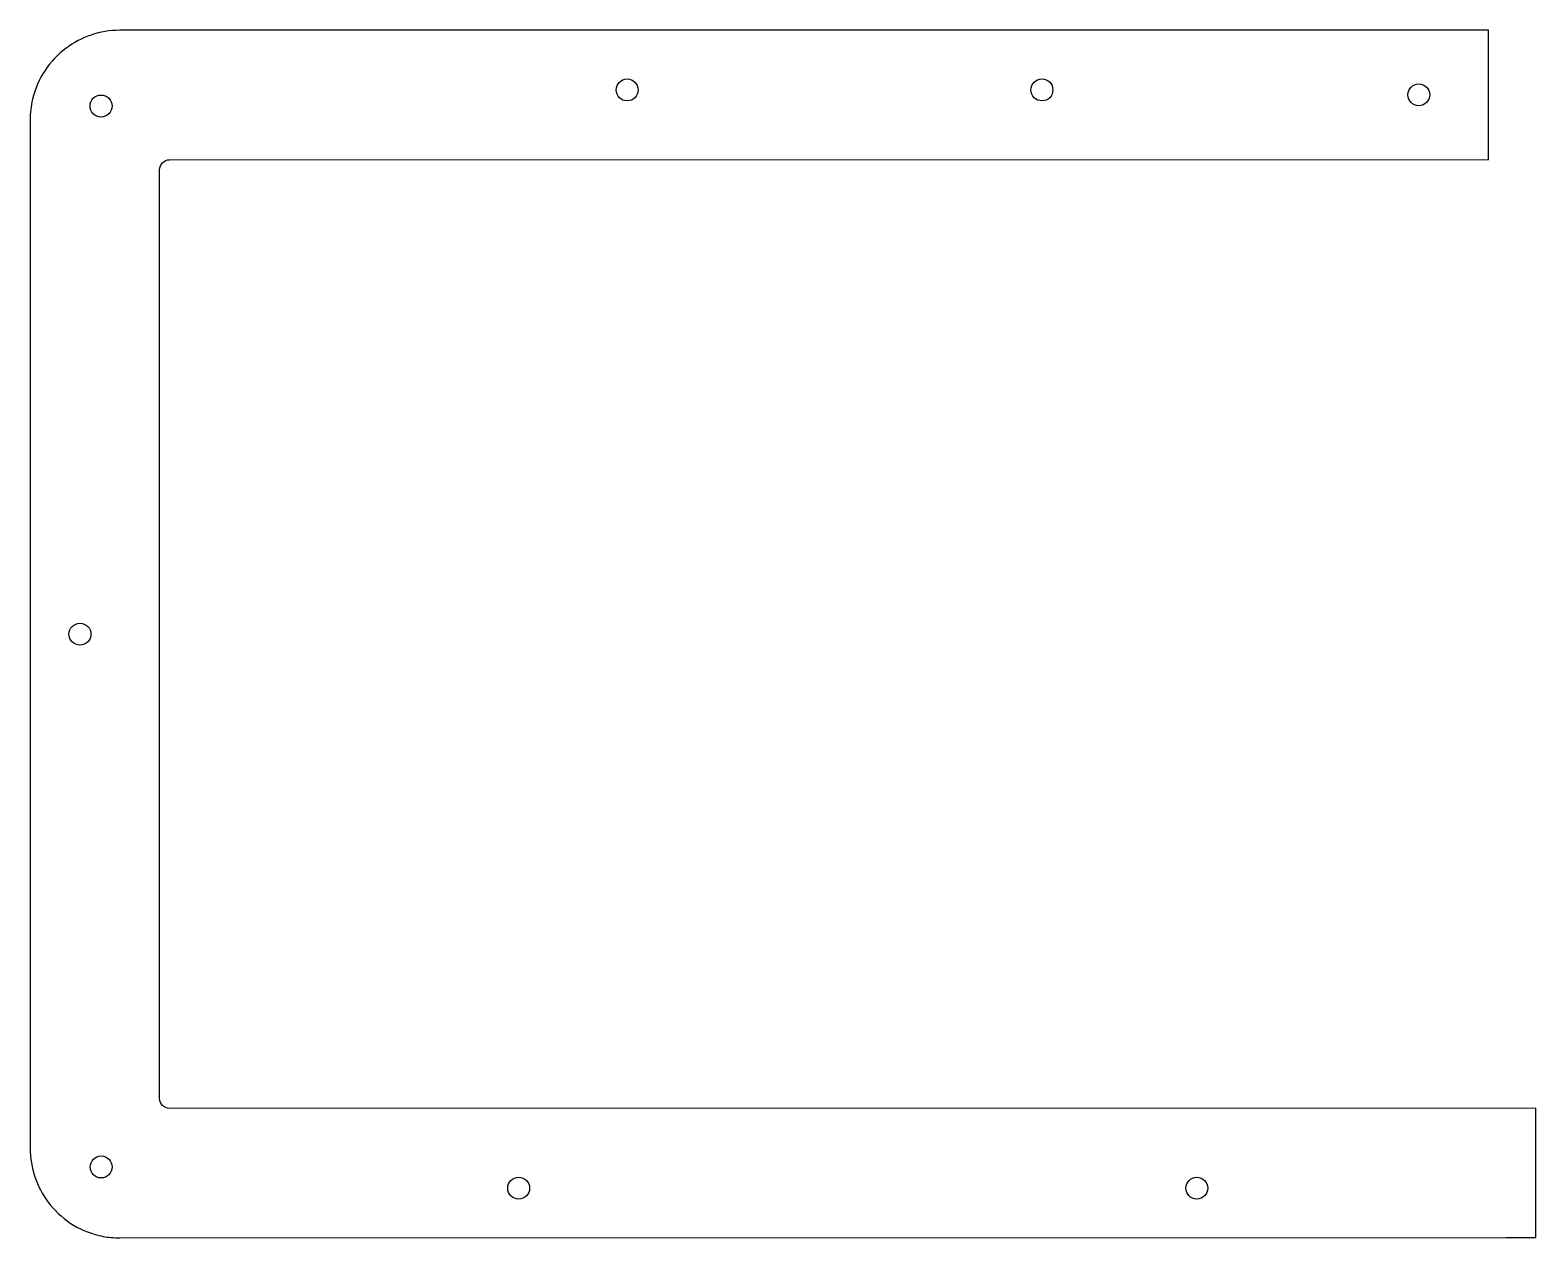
# Model space of a CAD drawing. Header units: millimetres. Extents: x 63 to 214, y -137 to -16.
import ezdxf

# ---------------------------------------------------------------- set-up
doc = ezdxf.new("R2010")
doc.units = ezdxf.units.MM
doc.layers.get('0').update_dxf_attribs({"linetype": 'CONTINUOUS'})

msp = doc.modelspace()

# ---------------------------------------------------------------- linework, layer by layer
for p, q in [((206.55, -15.55), (72.2, -15.57)), ((209.55, -15.55), (206.55, -15.55)), ((209.55, -28.55), (209.55, -15.55)), ((63.2, -24.57), (63.2, -127.82)), ((77.2, -28.57), (209.55, -28.55)), ((76.2, -122.82), (76.2, -29.57)), ((214.31, -123.8), (77.2, -123.82)), ((214.31, -136.79), (214.31, -123.8)), ((72.2, -136.82), (211.31, -136.79)), ((211.31, -136.79), (214.31, -136.79))]:
    msp.add_line(p, q)
for centre in [(123.12, -21.56), (164.74, -21.56), (202.56, -22.05), (70.32, -23.18), (68.2, -76.2), (70.33, -129.7), (112.23, -131.83), (180.28, -131.83)]:
    msp.add_circle(centre, 1.1)
for points, knots in [([(72.2, -15.57), (72.2, -15.57), (72.2, -15.57), (72.2, -15.57), (70.22, -15.57), (68.3, -16.25), (66.82, -17.36), (65.16, -18.6), (63.94, -20.4), (63.44, -22.5), (63.28, -23.17), (63.2, -23.87), (63.2, -24.57)], [0.999997, 0.999997, 0.999997, 0.999997, 1, 1, 1, 1.405692, 1.405692, 1.405692, 1.85574, 1.85574, 1.85574, 2, 2, 2, 2]), ([(63.2, -127.82), (63.2, -129.8), (63.88, -131.72), (64.99, -133.2), (66.23, -134.87), (68.02, -136.08), (70.12, -136.58), (70.65, -136.71), (71.2, -136.79), (71.76, -136.81), (71.87, -136.82), (71.97, -136.82), (72.08, -136.82), (72.12, -136.82), (72.15, -136.82), (72.19, -136.82), (72.19, -136.82), (72.2, -136.82), (72.2, -136.82)], [3, 3, 3, 3, 3.405542, 3.405542, 3.405542, 3.855516, 3.855516, 3.855516, 3.97007, 3.97007, 3.97007, 3.991619, 3.991619, 3.991619, 3.999156, 3.999156, 3.999156, 4.000004, 4.000004, 4.000004, 4.000004])]:
    msp.add_open_spline(points, degree=3, knots=knots)
for points in [[(76.2, -29.57), (76.2, -29.02), (76.65, -28.57), (77.2, -28.57)], [(77.2, -123.82), (76.65, -123.82), (76.2, -123.38), (76.2, -122.82)]]:
    msp.add_open_spline(points, degree=3)

doc.saveas('drawing.dxf')
